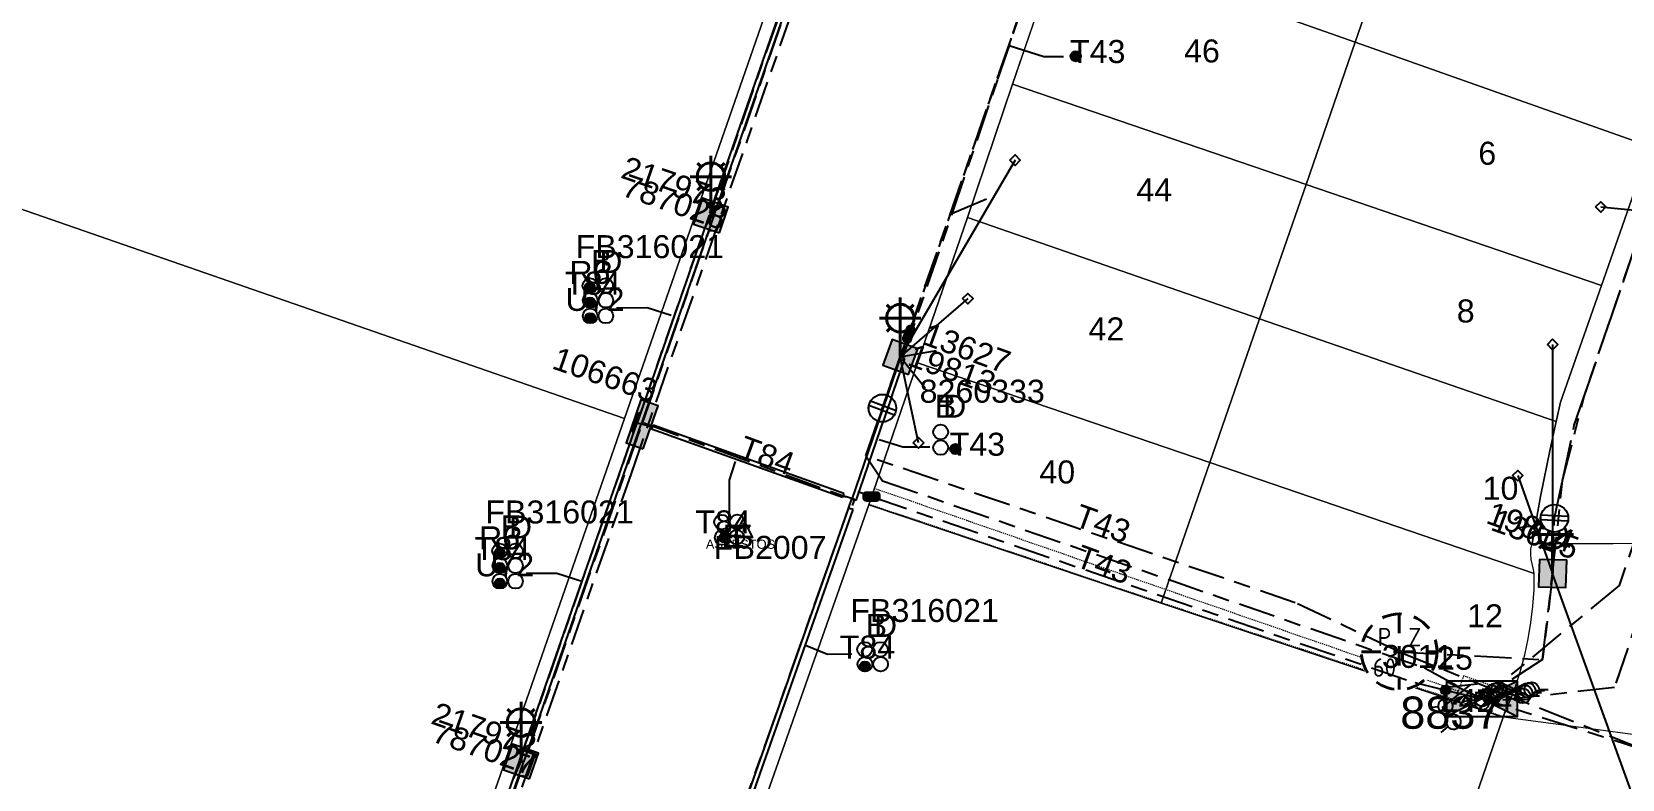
# Model space of a CAD drawing. Header units: metres. Extents: x 301341 to 310479, y 6262403 to 6265281.
# Drawn here: x 302746.9 to 302919.6, y 6264593.7 to 6264674.9 of the extents above; entities that cross this region are included whole.
import ezdxf
from ezdxf.enums import TextEntityAlignment as Align

# ---------------------------------------------------------------- set-up
doc = ezdxf.new("R2010")
doc.units = ezdxf.units.M
for name, pattern in [('Cable Exist UG', [8.2, 4, -1.2, 1.8, -1.2]), ('Dash', [5, 3, -2]), ('HIDDEN', [0.375, 0.25, -0.125]), ('HIDDEN2', [0.1875, 0.125, -0.0625])]:
    doc.linetypes.add(name, pattern=pattern)
doc.layers.get('0').update_dxf_attribs({"color": 6})
for name, color, linetype in [('_User_HV_Exist', 7, 'Continuous'), ('Duct_SP_EXT', 7, 'Continuous'), ('Equip_HV_EXT', 7, 'Continuous'), ('Equip_LV_EXT', 7, 'Continuous'), ('Equip_SL_EXT', 7, 'Continuous'), ('Equip_SP_SL_EXT', 7, 'Continuous'), ('Mains_HV_EXT', 7, 'Continuous'), ('Mains_LV_EXT', 7, 'Continuous'), ('Mains_SL_EXT', 7, 'Continuous'), ('Services_SP_EXT', 7, 'Continuous'), ('Sub_SP_EXT', 7, 'Continuous'), ('SupportsUG_SP_LV_EXT', 7, 'Continuous'), ('SupportsUG_SP_LV_SL_EXT', 7, 'Continuous'), ('Trench_SP_EXT', 7, 'Continuous')]:
    doc.layers.add(name, color=color, linetype=linetype)
for name, color, linetype, lineweight in [('Cadastre Land Parcels_SP_EXT', 9, 'Continuous', 5), ('Cadastre Other Property_SP_EXT', 9, 'HIDDEN', 5), ('Cadastre Roads_SP_EXT', 9, 'Continuous', 5)]:
    doc.layers.add(name, color=color, linetype=linetype, lineweight=lineweight)
doc.styles.add('COLUMN_LABEL', font='arial.ttf')
doc.styles.add('iecARIAL', font='arial.ttf', dxfattribs={"height": 2})
doc.styles.add('iecNAME', font='times.ttf')
doc.styles.add('IESYMBOL1', font='isocp.shx')
doc.styles.add('POLE_LABEL', font='arial.ttf')
doc.styles.add('SLCP_LABEL', font='arial.ttf', dxfattribs={"height": 3.5})
doc.styles.get("Standard").update_dxf_attribs({"font": 'arial.ttf'})
doc.styles.add('SWITCH_LABEL', font='arial.ttf', dxfattribs={"height": 2.5})

# ---------------------------------------------------------------- blocks, each defined once
blk = doc.blocks.new('SUB_PADMOUNT_EXT')
for points in [[(0, 0), (-3.84, 1.92), (-3.84, -1.92)], [(0, 0), (3.84, 1.92), (3.84, -1.92)]]:
    blk.add_hatch(color=256).paths.add_polyline_path(points)
for p, q in [((3.84, 1.92), (-3.84, -1.92)), ((-3.84, 1.92), (3.84, -1.92))]:
    blk.add_line(p, q)
blk.add_lwpolyline([(-3.84, -1.92), (3.84, -1.92), (3.84, 1.92), (-3.84, 1.92)], close=True)
for tag, height, flags, p in [('ASSET_NUM', 3.5, 8, (2, 2)), ('STREET_CODE', 0.2, 9, (1.5, 0)), ('CONSTRUCTED_VOLTAGE', 0.2, 9, (1.5, -0.2)), ('OPERATING_VOLTAGE', 0.2, 9, (1.5, -0.6)), ('ORIENTATION', 0.2, 9, (1.5, -0.8)), ('OWNED_BY', 0.2, 9, (1.5, -1)), ('OPERATED_BY', 0.2, 9, (1.5, -1.2)), ('SECONDARY_VOLTAGE', 0.2, 9, (1.5, -1.6)), ('STATE', 0.2, 9, (1.5, -1.8)), ('NO_PHASES', 0.2, 9, (1.5, -0.4)), ('MAINTAINED_BY', 0.2, 9, (1.5, -1.4)), ('SUBSTATION_TYPE', 0.2, 9, (1.5, -2.2)), ('STREETNAME', 0.2, 9, (1.5, -3)), ('SUBURB', 0.2, 9, (1.5, -3.2)), ('PARENT', 0.2, 9, (1.5, -2)), ('USAGE', 0.2, 9, (1.5, -2.4)), ('LEGEND', 0.2, 9, (1.5, -2.6)), ('LOCATION', 0.2, 9, (1.5, -2.8)), ('NOTES', 0.2, 9, (1.5, -3.4)), ('Z', 0.2, 1, (1.5, -3.6))]:
    blk.add_attdef(tag, text='', height=height, dxfattribs=dict(flags=flags)).set_placement(p, align=Align.MIDDLE_LEFT)
blk = doc.blocks.new('COLUMN_EXT')
blk.add_hatch(color=256).paths.add_polyline_path([(-1.49, 1.48), (-1.49, -1.49), (1.48, -1.49), (1.48, 1.48)])
blk.add_lwpolyline([(-1.49, -1.49), (1.48, -1.49), (1.48, 1.48), (-1.49, 1.48)], close=True)
for tag, height, style, flags, p in [('ASSET_NUM', 2.5, 'COLUMN_LABEL', 8, (2, 2)), ('STRUCTURE_PLANT_NUMBER', 0.2, 'POLE_LABEL', 9, (1.81, 0.03)), ('STREET_CODE', 0.2, 'COLUMN_LABEL', 9, (1.81, -0.2))]:
    blk.add_attdef(tag, text='', height=height, dxfattribs=dict(style=style, flags=flags)).set_placement(p, align=Align.MIDDLE_LEFT)
at = {"flags": 9}
for tag, p in [('COLUMN_TYPE', (1.81, -0.4)), ('OWNED_BY', (1.81, -0.6)), ('STATE', (1.81, -0.8)), ('USAGE', (1.81, -1)), ('STREETNAME', (1.81, -1.6)), ('SUBURB', (1.81, -1.8)), ('LEGEND', (1.81, -1.2)), ('LOCATION', (1.81, -1.4)), ('NOTES', (1.81, -2))]:
    blk.add_attdef(tag, text='', height=0.2, dxfattribs=at).set_placement(p, align=Align.MIDDLE_LEFT)
at = {"flags": 1}
blk.add_attdef('Z', (1.81, -2.35), '', height=0.2, dxfattribs=at)
blk = doc.blocks.new('PILLAR_EXT')
blk.add_hatch(color=256).paths.add_polyline_path([(-2.475, 0.99), (-2.475, -0.99), (2.475, -0.99), (2.475, 0.99)])
blk.add_lwpolyline([(-2.475, -0.99), (2.475, -0.99), (2.475, 0.99), (-2.475, 0.99)], close=True)
at = {"style": 'iecARIAL', "flags": 8}
blk.add_attdef('ASSET_NUM', (1.5, 3.5), '', height=2.5, dxfattribs=at)
for tag, p, flags in [('OWNED_BY', (0, -0.2), 9), ('STATE', (0, -0.4), 9), ('SUPPORT_TYPE', (0, -0.6), 9), ('STREETNAME', (0, -1.8), 9), ('USAGE', (0, -0.8), 9), ('LEGEND', (0, -1), 9), ('LOCATION', (0, -1.2), 9), ('NOTES', (0, -1.4), 9), ('PARENT', (0, -1.6), 9), ('SUBURB', (0, -2), 1)]:
    blk.add_attdef(tag, p, '', height=0.2, dxfattribs=dict(flags=flags))
blk = doc.blocks.new('DUCT_EXT')
blk.add_circle((0, 0.8), 0.8)
at = {"flags": 1}
blk.add_attdef('Z', (0, 0), '', height=0.2, dxfattribs=at)
at = {"flags": 9}
for tag, p in [('DUCT_CODE', (0, 0)), ('XSECT_TYPE', (0, -0.2)), ('STATE', (0, -0.6)), ('FB_REFERENCE', (0, -0.4)), ('NOTES', (0, -0.8))]:
    blk.add_attdef(tag, text='', height=0.2, dxfattribs=at).set_placement(p, align=Align.MIDDLE_LEFT)
blk = doc.blocks.new('SL_LANTERN_EXT')
at = {"lineweight": 40}
for p, q in [((-1.46, 5.68), (-1.06, 5.28)), ((0, 1.97), (0, 6.47)), ((1.46, 5.68), (1.06, 5.28)), ((-2.25, 4.22), (2.25, 4.22)), ((-1.46, 2.76), (-1.06, 3.16)), ((0, 0), (0, 2.72)), ((1.46, 2.76), (1.06, 3.16))]:
    blk.add_line(p, q, dxfattribs=at)
blk.add_circle((0, 4.22), 1.5, dxfattribs=at)
at = {"style": 'iecARIAL', "flags": 8}
blk.add_attdef('ASSET_NUM', (1.5, 1.5), '', height=2.5, dxfattribs=at)
for tag, p, height, flags in [('OPERATING_VOLTAGE', (0.98, -1.65), 0.2, 9), ('ORIENTATION', (0.98, -1.85), 0.2, 9), ('CONSTRUCTED_VOLTAGE', (0.98, -0.65), 0.2, 9), ('CONTROL_TYPE', (0.98, -0.85), 0.2, 9), ('LANTERN_PURPOSE', (0.98, -1.05), 0.2, 9), ('LANTERN_TYPE', (0.98, -1.25), 0.2, 9), ('NO_PHASES', (0.98, -1.45), 0.2, 9), ('LNUMBER', (2.18, -3.25), 2.5, 8), ('OWNED_BY', (0.98, -2.05), 0.2, 9), ('STATE', (0.98, -2.25), 0.2, 9), ('USAGE', (0.98, -2.45), 0.2, 9), ('CEXIST', (0.98, -2.65), 0.2, 9), ('CNEW', (0.98, -2.85), 0.2, 9), ('CNUMBER', (0.98, -3.05), 0.2, 9), ('CREMOVE', (0.98, -3.25), 0.2, 9), ('CREPLACE', (0.98, -3.45), 0.2, 9), ('LKINGHEIGHT', (0.98, -3.65), 0.2, 9), ('LBRACKET', (0.98, -3.85), 0.2, 9), ('LBRACKETVOCAB', (0.98, -4.05), 0.2, 9), ('LCATEGORY', (0.98, -4.25), 0.2, 9), ('LCHARGE1', (0.98, -4.45), 0.2, 9), ('LCHARGE1PERCENT', (0.98, -4.65), 0.2, 9), ('LCHARGE2', (0.98, -4.85), 0.2, 9), ('LCHARGE2PERCENT', (0.98, -5.05), 0.2, 9), ('LCHARGE3', (0.98, -5.25), 0.2, 9), ('LCHARGE3PERCENT', (0.98, -5.45), 0.2, 9), ('LEXIST', (0.98, -5.65), 0.2, 9), ('LLAMP', (0.98, -5.85), 0.2, 9), ('LLAMPVOCAB', (0.98, -6.05), 0.2, 9), ('LMAST', (0.98, -6.25), 0.2, 9), ('LMASTVOCAB', (0.98, -6.45), 0.2, 9), ('LNEW', (0.98, -6.65), 0.2, 9), ('LANTNUMBER', (0.98, -6.85), 0.2, 9), ('LOUTREACH', (0.98, -7.25), 0.2, 9), ('LOUTREACHVOCAB', (0.98, -7.45), 0.2, 9), ('LRATECODE', (0.98, -7.65), 0.2, 9), ('LREMOVE', (0.98, -7.85), 0.2, 9), ('LREPLACE', (0.98, -8.05), 0.2, 9), ('LTYPE', (0.98, -8.25), 0.2, 9), ('LTYPEVOCAB', (0.98, -8.45), 0.2, 9), ('LEGEND', (0.98, -8.65), 0.2, 9), ('STREETNAME', (0.98, -9.25), 0.2, 9), ('SUBURB', (0.98, -9.45), 0.2, 1), ('LOCATION', (0.98, -8.85), 0.2, 9), ('NOTES', (0.98, -9.05), 0.2, 9)]:
    blk.add_attdef(tag, p, '', height=height, dxfattribs=dict(flags=flags))
blk = doc.blocks.new('CCP_EXT')
at = {"flags": 9}
for tag, p in [('STATE', (0, -1.8)), ('LIFE_SUPPORT', (0, -1.6)), ('NOTES', (0, -2))]:
    blk.add_attdef(tag, text='', height=0.2, dxfattribs=at).set_placement(p, align=Align.MIDDLE_LEFT)
blk.add_wipeout([(0, 0.57), (0.57, 0), (0, -0.57), (-0.57, 0)])
blk.add_lwpolyline([(-0.57, 0), (0, 0.57), (0.57, 0), (0, -0.57), (-0.57, 0)])
at = {"flags": 1}
blk.add_attdef('Z', (0, 0), '', height=0.2, dxfattribs=at)
at = {"flags": 9}
for tag, p in [('CCP_TYPE', (0, 0)), ('CONSTRUCTED_VOLTAGE', (0, -0.2)), ('OPERATING_VOLTAGE', (0, -0.6)), ('ORIENTATION', (0, -0.8)), ('OWNED_BY', (0, -1)), ('NO_PHASES', (0, -0.4)), ('USAGE', (0, -1.2)), ('LEGEND', (0, -1.4))]:
    blk.add_attdef(tag, text='', height=0.2, dxfattribs=at).set_placement(p, align=Align.MIDDLE_LEFT)
blk = doc.blocks.new('LV_STJ_EXT')
h = blk.add_hatch(color=256)
edge = h.paths.add_edge_path()
edge.add_ellipse((-0.59, 0.13), major_axis=(0.226, 0.226), ratio=1, start_angle=45, end_angle=135)
edge.add_line((-0.91, 0.13), (-0.91, -0.13))
edge.add_ellipse((-0.59, -0.13), major_axis=(0.226, 0.226), ratio=1, start_angle=135, end_angle=225)
edge.add_line((-0.59, -0.45), (0.59, -0.45))
edge.add_ellipse((0.59, -0.13), major_axis=(-0.226, 0.226), ratio=1, start_angle=135, end_angle=225)
edge.add_line((0.91, -0.13), (0.91, 0.13))
edge.add_ellipse((0.59, 0.13), major_axis=(-0.226, 0.226), ratio=1, start_angle=225, end_angle=315)
edge.add_line((0.59, 0.45), (-0.59, 0.45))
blk.add_lwpolyline([(-0.91, 0.13), (-0.91, -0.13, 0.414214), (-0.59, -0.45), (0.59, -0.45, 0.414214), (0.91, -0.13), (0.91, 0.13, 0.414214), (0.59, 0.45), (-0.59, 0.45, 0.414214)], format="xyb", close=True)
at = {"flags": 1}
blk.add_attdef('Z', (0, 0), '', height=0.2, dxfattribs=at)
at = {"flags": 9}
for tag, p in [('ORIENTATION', (0, 0)), ('USAGE', (0, -0.2)), ('LEGEND', (0, -0.4)), ('NOTES', (0, -0.6))]:
    blk.add_attdef(tag, text='', height=0.2, dxfattribs=at).set_placement(p, align=Align.MIDDLE_LEFT)
blk = doc.blocks.new('SL_STJ_EXT')
h = blk.add_hatch(color=256)
edge = h.paths.add_edge_path()
edge.add_ellipse((-0.59, 0.13), major_axis=(0.226, 0.226), ratio=1, start_angle=45, end_angle=135)
edge.add_line((-0.91, 0.13), (-0.91, -0.13))
edge.add_ellipse((-0.59, -0.13), major_axis=(0.226, 0.226), ratio=1, start_angle=135, end_angle=225)
edge.add_line((-0.59, -0.45), (0.59, -0.45))
edge.add_ellipse((0.59, -0.13), major_axis=(-0.226, 0.226), ratio=1, start_angle=135, end_angle=225)
edge.add_line((0.91, -0.13), (0.91, 0.13))
edge.add_ellipse((0.59, 0.13), major_axis=(-0.226, 0.226), ratio=1, start_angle=225, end_angle=315)
edge.add_line((0.59, 0.45), (-0.59, 0.45))
blk.add_lwpolyline([(-0.91, 0.13), (-0.91, -0.13, 0.414214), (-0.59, -0.45), (0.59, -0.45, 0.414214), (0.91, -0.13), (0.91, 0.13, 0.414214), (0.59, 0.45), (-0.59, 0.45, 0.414214)], format="xyb", close=True)
at = {"flags": 1}
blk.add_attdef('Z', (0, 0), '', height=0.2, dxfattribs=at)
at = {"flags": 9}
for tag, p in [('ORIENTATION', (0, 0)), ('USAGE', (0, -0.2)), ('LEGEND', (0, -0.4)), ('NOTES', (0, -0.6))]:
    blk.add_attdef(tag, text='', height=0.2, dxfattribs=at).set_placement(p, align=Align.MIDDLE_LEFT)
blk = doc.blocks.new('WARNING_FEATURE_EXT')
at = {"color": 0}
blk.add_lwpolyline([(-0.99, 0), (0, 1.99), (1, 0)], close=True, dxfattribs=at)
at = {"color": 0, "insert": (0, 0.87), "char_height": 1.5, "attachment_point": 5, "line_spacing_factor": 1.5, "style": 'iecNAME'}
blk.add_mtext_dynamic_manual_height_columns('!', width=1.5, gutter_width=4, heights=[0], dxfattribs=at)
at = {"color": 0, "flags": 1}
for tag, p in [('STATE', (1.19, 2.01)), ('HAZMAT_ID', (1.19, 0.72))]:
    blk.add_attdef(tag, p, '', height=0.8, dxfattribs=at)
at = {"color": 0}
blk.add_attdef('WARNING_TYPE', text='', height=0.8, dxfattribs=at).set_placement((-4.07, -1.22), (4.88, -1.22), align=Align.ALIGNED)
at = {"color": 0, "flags": 1}
blk.add_attdef('WARNING_DESC', text='', height=0.8, dxfattribs=at).set_placement((1.19, -0.56), align=Align.MIDDLE_CENTER)
blk = doc.blocks.new('LV_UG_LINKS_CLOSED_EXT')
blk.add_wipeout([(-1.06, 1.06), (-1.18, 0.92), (-1.29, 0.76), (-1.37, 0.59), (-1.43, 0.42), (-1.48, 0.23), (-1.49, 0.05), (-1.49, -0.14), (-1.46, -0.33), (-1.41, -0.51), (-1.33, -0.68), (-1.24, -0.84), (-1.12, -0.99), (-0.99, -1.12), (-0.84, -1.24), (-0.68, -1.33), (-0.51, -1.41), (-0.33, -1.46), (-0.14, -1.49), (0.05, -1.49), (0.23, -1.48), (0.42, -1.43), (0.59, -1.37), (0.76, -1.29), (0.92, -1.18), (1.06, -1.06), (1.18, -0.92), (1.29, -0.76), (1.37, -0.59), (1.43, -0.42), (1.48, -0.23), (1.49, -0.05), (1.49, 0.14), (1.46, 0.33), (1.41, 0.51), (1.33, 0.68), (1.24, 0.84), (1.12, 0.99), (0.99, 1.12), (0.84, 1.24), (0.68, 1.33), (0.51, 1.41), (0.33, 1.46), (0.14, 1.49), (-0.05, 1.49), (-0.23, 1.48), (-0.42, 1.43), (-0.59, 1.37), (-0.76, 1.29), (-0.92, 1.18)])
for p, q in [((-0.25, -1.48), (-0.25, 1.48)), ((0.25, -1.48), (0.25, 1.48))]:
    blk.add_line(p, q)
blk.add_circle((0, 0), 1.5)
at = {"flags": 9}
for tag, p in [('ACTUAL_STATUS', (0, 0)), ('CONSTRUCTED_VOLTAGE', (0, -0.2)), ('OPERATING_VOLTAGE', (0, -0.6)), ('ORIENTATION', (0, -0.8)), ('STATE', (0, -1)), ('SWITCH_TYPE', (0, -1.2)), ('NO_PHASES', (0, -0.4)), ('USAGE', (0, -1.4)), ('NOTES', (0, -1.6))]:
    blk.add_attdef(tag, text='', height=0.2, dxfattribs=at).set_placement(p, align=Align.MIDDLE_LEFT)
at = {"flags": 1}
blk.add_attdef('Z', (0, 0), '', height=0.2, dxfattribs=at)
blk = doc.blocks.new('LV_UG_DFUSE_CLOSED_EXT')
for points in [[(1, 0), (0, 0)], [(5.04, 0.73), (2.16, -0.72)], [(5.05, -0.71), (2.16, 0.72)], [(6.2, 0.01), (7.2, 0.01)]]:
    blk.add_lwpolyline(points)
for centre in [(1.8, 0), (5.4, 0.01)]:
    blk.add_circle(centre, 0.8)
at = {"flags": 9}
for tag, p in [('ACTUAL_STATUS', (0, 0)), ('CONSTRUCTED_VOLTAGE', (0, -0.2)), ('OPERATING_VOLTAGE', (0, -0.6)), ('ORIENTATION', (0, -0.8)), ('STATE', (0, -1)), ('SWITCH_TYPE', (0, -1.2)), ('NO_PHASES', (0, -0.4)), ('USAGE', (0, -1.4)), ('NOTES', (0, -1.6))]:
    blk.add_attdef(tag, text='', height=0.2, dxfattribs=at).set_placement(p, align=Align.MIDDLE_LEFT)
at = {"flags": 1}
blk.add_attdef('Z', (0, 0), '', height=0.2, dxfattribs=at)
blk = doc.blocks.new('SWG_HOLEC_SU_EXT')
blk.add_line((1.8, -2), (5.8, -2))
for points in [[(1, 0), (0, 0)], [(6.6, 0), (7.6, 0)]]:
    blk.add_lwpolyline(points)
for points in [[(1.8, -0.8, 1), (1.8, 0.8, 1)], [(5.8, -0.8, 1), (5.8, 0.8, 1)]]:
    blk.add_lwpolyline(points, format="xyb", close=True)
at = {"style": 'SWITCH_LABEL', "flags": 8}
blk.add_attdef('ASSET_NUM', text='', height=2.5, rotation=179.9544, dxfattribs=at).set_placement((-2.4, 0), align=Align.MIDDLE_LEFT)
at = {"flags": 1}
blk.add_attdef('Z', (0, 0), '', height=0.2, dxfattribs=at)
at = {"flags": 9}
for tag, p in [('ACTUAL_STATUS', (0, -0.4)), ('CONSTRUCTED_VOLTAGE', (0, -0.6)), ('OPERATING_VOLTAGE', (0, -1)), ('ORIENTATION', (0, -1.2)), ('OWNED_BY', (0, -1.4)), ('STATE', (0, -1.8)), ('NO_PHASES', (0, -0.8)), ('PARENT', (0, -1.6)), ('SWITCH_TYPE', (0, -2)), ('STREETNAME', (0, -2.6)), ('SUBURB', (0, -2.8)), ('USAGE', (0, -2.2)), ('LOCATION', (0, -2.4)), ('NOTES', (0, -3))]:
    blk.add_attdef(tag, text='', height=0.2, dxfattribs=at).set_placement(p, align=Align.MIDDLE_LEFT)
at = {"style": 'SWITCH_LABEL', "flags": 9}
blk.add_attdef('STREET_CODE', text='', height=0.2, dxfattribs=at).set_placement((0, -0.2), align=Align.MIDDLE_LEFT)
blk = doc.blocks.new('CABLE_LARGE_EXT')
h = blk.add_hatch(color=256)
edge = h.paths.add_edge_path()
edge.add_arc((0, 0.55), 0.55, 0, 360)
blk.add_circle((0, 0.55), 0.55)
at = {"flags": 1}
blk.add_attdef('Z', (0, 0), '', height=0.2, dxfattribs=at)
at = {"flags": 9}
for tag, p in [('COND_CODE', (0, 0)), ('STATE', (0, -0.4)), ('XSECT_SIZE', (0, -0.6)), ('FB_REFERENCE', (0, -0.2)), ('NOTES', (0, -0.8))]:
    blk.add_attdef(tag, text='', height=0.2, dxfattribs=at).set_placement(p, align=Align.MIDDLE_LEFT)
blk = doc.blocks.new('SLCP_ZELL_EXT')
blk.add_wipeout([(-0.14, 4.3), (-0.4, 4.28), (-0.67, 4.25), (-0.94, 4.2), (-1.2, 4.13), (-1.46, 4.05), (-1.71, 3.95), (-1.95, 3.83), (-2.19, 3.7), (-2.42, 3.56), (-2.64, 3.4), (-2.85, 3.23), (-3.04, 3.04), (-3.23, 2.85), (-3.4, 2.64), (-3.56, 2.42), (-3.7, 2.19), (-3.83, 1.95), (-3.95, 1.71), (-4.05, 1.46), (-4.13, 1.2), (-4.2, 0.94), (-4.25, 0.67), (-4.28, 0.4), (-4.3, 0.14), (-4.3, -0.14), (-4.28, -0.4), (-4.25, -0.67), (-4.2, -0.94), (-4.13, -1.2), (-4.05, -1.46), (-3.95, -1.71), (-3.83, -1.95), (-3.7, -2.19), (-3.56, -2.42), (-3.4, -2.64), (-3.23, -2.85), (-3.04, -3.04), (-2.85, -3.23), (-2.64, -3.4), (-2.42, -3.56), (-2.19, -3.7), (-1.95, -3.83), (-1.71, -3.95), (-1.46, -4.05), (-1.2, -4.13), (-0.94, -4.2), (-0.67, -4.25), (-0.4, -4.28), (-0.14, -4.3), (0.14, -4.3), (0.4, -4.28), (0.67, -4.25), (0.94, -4.2), (1.2, -4.13), (1.46, -4.05), (1.71, -3.95), (1.95, -3.83), (2.19, -3.7), (2.42, -3.56), (2.64, -3.4), (2.85, -3.23), (3.04, -3.04), (3.23, -2.85), (3.4, -2.64), (3.56, -2.42), (3.7, -2.19), (3.83, -1.95), (3.95, -1.71), (4.05, -1.46), (4.13, -1.2), (4.2, -0.94), (4.25, -0.67), (4.28, -0.4), (4.3, -0.14), (4.3, 0.14), (4.28, 0.4), (4.25, 0.67), (4.2, 0.94), (4.13, 1.2), (4.05, 1.46), (3.95, 1.71), (3.83, 1.95), (3.7, 2.19), (3.56, 2.42), (3.4, 2.64), (3.23, 2.85), (3.04, 3.04), (2.85, 3.23), (2.64, 3.4), (2.42, 3.56), (2.19, 3.7), (1.95, 3.83), (1.71, 3.95), (1.46, 4.05), (1.2, 4.13), (0.94, 4.2), (0.67, 4.25), (0.4, 4.28), (0.14, 4.3)])
at = {"linetype": 'Dash', "lineweight": 40, "ltscale": 0.7}
for p, q in [((0, 4.11), (0, -4.11)), ((-4.11, 0), (4.11, 0))]:
    blk.add_line(p, q, dxfattribs=at)
blk.add_circle((0, 0), 4.11, dxfattribs=at)
at = {"lineweight": 40, "style": 'IESYMBOL1'}
for s, p in [('P', (-1.6, 0)), ('Z', (1.7, 0)), ('60', (-1.61, -3.31))]:
    blk.add_text(s, height=2, dxfattribs=at).set_placement(p, align=Align.BOTTOM_CENTER)
at = {"style": 'SLCP_LABEL'}
for tag, height, flags, p in [('ASSET_NUM', 2.5, 8, (2, 2)), ('STREET_CODE', 0.2, 9, (0, -0.2))]:
    blk.add_attdef(tag, text='', height=height, dxfattribs=dict(at, flags=flags)).set_placement(p, align=Align.MIDDLE_LEFT)
at = {"flags": 1}
blk.add_attdef('Z', (0, 0), '', height=0.2, dxfattribs=at)
at = {"flags": 9}
for tag, p in [('CONSTRUCTED_VOLTAGE', (0, -0.4)), ('CONTROL_TYPE', (0, -0.6)), ('OPERATING_VOLTAGE', (0, -1)), ('ORIENTATION', (0, -1.2)), ('OWNED_BY', (0, -1.4)), ('NO_PHASES', (0, -0.8)), ('USAGE', (0, -1.6)), ('LOCATION', (0, -1.8)), ('STATE', (0, -2)), ('NOTES', (0, -2.2))]:
    blk.add_attdef(tag, text='', height=0.2, dxfattribs=at).set_placement(p, align=Align.MIDDLE_LEFT)
blk = doc.blocks.new('CONNECTOR_NODE_EXT')
h = blk.add_hatch(color=256)
edge = h.paths.add_edge_path()
edge.add_arc((0, 0), 0.5, 0, 360)
blk.add_circle((0, 0), 0.5)
at = {"flags": 1}
blk.add_attdef('Z', (0, 0), '', height=0.2, dxfattribs=at)
at = {"flags": 9}
for tag, p in [('CONNECTOR_TYPE', (0, 0)), ('CONSTRUCTED_VOLTAGE', (0, -0.2)), ('OPERATING_VOLTAGE', (0, -0.6)), ('ORIENTATION', (0, -0.8)), ('SUBTYPE', (0, -1)), ('NO_PHASES', (0, -0.4)), ('USAGE', (0, -1.2)), ('NOTES', (0, -1.4))]:
    blk.add_attdef(tag, text='', height=0.2, dxfattribs=at).set_placement(p, align=Align.MIDDLE_LEFT)

msp = doc.modelspace()

# ---------------------------------------------------------------- linework, layer by layer
at = {"layer": 'Cadastre Land Parcels_SP_EXT', "linetype": 'Continuous'}
for points in [[(302567.37, 6264717.64), (302811.23, 6264632.93), (302842.33, 6264722.33)], [(302543.04, 6264619.5), (302778.16, 6264537.87), (302811.23, 6264632.93), (302811.23, 6264632.93), (302567.37, 6264717.64)]]:
    msp.add_lwpolyline(points, dxfattribs=at)
for points in [[(302895.16, 6264686.99), (302864.48, 6264701.87), (302858.78, 6264685.04), (302890.6, 6264673.8), (302895.16, 6264686.99)], [(302928.92, 6264680.52), (302895.81, 6264686.68), (302895.16, 6264686.99), (302890.6, 6264673.8), (302922.64, 6264662.47), (302928.92, 6264680.52)], [(302890.6, 6264673.8), (302858.78, 6264685.04), (302853.39, 6264669.23), (302885.25, 6264658.34), (302890.6, 6264673.8)], [(302922.64, 6264662.47), (302890.6, 6264673.8), (302885.25, 6264658.34), (302917.34, 6264647.36), (302922.64, 6264662.47)], [(302885.25, 6264658.34), (302853.39, 6264669.23), (302848.48, 6264654.75), (302880.2, 6264643.76), (302885.25, 6264658.34)], [(302912.43, 6264632.6), (302912.89, 6264634.69), (302917.34, 6264647.36), (302885.25, 6264658.34), (302880.2, 6264643.76), (302912.43, 6264632.6)], [(302880.2, 6264643.76), (302848.48, 6264654.75), (302843.07, 6264638.95), (302874.79, 6264628.12), (302880.2, 6264643.76)], [(302912.43, 6264632.6), (302880.2, 6264643.76), (302874.79, 6264628.12), (302910.03, 6264616.09), (302909.95, 6264616.51), (302909.71, 6264617.6), (302909.66, 6264618.18), (302909.68, 6264618.75), (302909.79, 6264619.32), (302910.72, 6264624.46), (302911.76, 6264629.59), (302912.43, 6264632.6)], [(302869.5, 6264612.85), (302874.79, 6264628.12), (302843.07, 6264638.95), (302837.78, 6264623.53), (302869.5, 6264612.85)], [(302910.03, 6264616.09), (302874.79, 6264628.12), (302869.5, 6264612.85), (302906.65, 6264600.46), (302907.36, 6264602.11), (302907.99, 6264603.79), (302908.54, 6264605.5), (302909, 6264607.23), (302909.38, 6264608.99), (302909.68, 6264610.76), (302909.89, 6264612.54), (302910.01, 6264614.33), (302910.03, 6264616.09)], [(302869.5, 6264612.85), (302837.78, 6264623.53), (302804.13, 6264527.94), (302838.46, 6264516.1), (302839.64, 6264515.68), (302873.41, 6264503.98), (302906.65, 6264600.46), (302869.5, 6264612.85)]]:
    msp.add_lwpolyline(points, close=True, dxfattribs=at)
at = {"layer": 'Cadastre Roads_SP_EXT', "linetype": 'Continuous'}
msp.add_lwpolyline([(302926.31, 6264597.84), (302915.64, 6264599.26), (302906.65, 6264600.46), (302873.41, 6264503.98)], dxfattribs=at)
at = {"layer": 'Duct_SP_EXT'}
for p, q in [((302820.52, 6264655.21), (302841.81, 6264716.39)), ((302820.98, 6264655.05), (302842.26, 6264716.24)), ((302820.52, 6264655.21), (302820.75, 6264655.13)), ((302820.45, 6264655), (302812.61, 6264632.46)), ((302820.91, 6264654.85), (302813.06, 6264632.3)), ((302820.45, 6264655), (302820.68, 6264654.92)), ((302820.91, 6264654.85), (302820.68, 6264654.92)), ((302820.98, 6264655.05), (302820.75, 6264655.13)), ((302841.24, 6264639.58), (302841.46, 6264639.5)), ((302841.69, 6264639.42), (302841.46, 6264639.5)), ((302799.83, 6264595.74), (302812.61, 6264632.46)), ((302800.29, 6264595.58), (302813.06, 6264632.3)), ((302812.61, 6264632.46), (302812.83, 6264632.38)), ((302812.61, 6264632.46), (302812.83, 6264632.38)), ((302813.06, 6264632.3), (302812.83, 6264632.38)), ((302813.06, 6264632.3), (302812.83, 6264632.38)), ((302814.18, 6264631.76), (302814.26, 6264631.98)), ((302834.9, 6264624.33), (302814.18, 6264631.76)), ((302814.34, 6264632.21), (302814.26, 6264631.98)), ((302835.07, 6264624.78), (302814.34, 6264632.21)), ((302834.9, 6264624.33), (302834.99, 6264624.56)), ((302835.07, 6264624.78), (302834.99, 6264624.56)), ((302835.95, 6264624.16), (302836.17, 6264624.08)), ((302823.49, 6264588.78), (302835.61, 6264623.2)), ((302823.94, 6264588.62), (302836.06, 6264623.04)), ((302835.61, 6264623.2), (302835.84, 6264623.12)), ((302836.06, 6264623.04), (302835.84, 6264623.12)), ((302836.4, 6264624), (302836.17, 6264624.08)), ((302787.92, 6264561.5), (302799.82, 6264595.7)), ((302788.38, 6264561.34), (302800.27, 6264595.54)), ((302799.82, 6264595.7), (302800.05, 6264595.62)), ((302799.83, 6264595.74), (302800.06, 6264595.66)), ((302800.27, 6264595.54), (302800.05, 6264595.62)), ((302800.29, 6264595.58), (302800.06, 6264595.66))]:
    msp.add_line(p, q, dxfattribs=at)
for points in [[(302858.92, 6264672.22), (302856.77, 6264672.22), (302853.02, 6264673.41)], [(302810.38, 6264644.94), (302813.7, 6264644.96), (302816.31, 6264644.13)], [(302844.39, 6264629.8), (302841.45, 6264629.8), (302838.88, 6264630.59)], [(302822.64, 6264622.68), (302822.64, 6264626.2), (302823.31, 6264628.25)], [(302800.57, 6264616.11), (302803.89, 6264616.13), (302806.5, 6264615.29)], [(302835.94, 6264607.32), (302833.28, 6264607.29), (302830.89, 6264608.26)]]:
    msp.add_lwpolyline(points, dxfattribs=at)
at = {"layer": 'Mains_LV_EXT', "linetype": 'Cable Exist UG'}
for points in [[(302788.47, 6264561.43), (302799.86, 6264594.14), (302800.71, 6264594.06), (302801.52, 6264596.39), (302800.85, 6264596.97), (302813.15, 6264632.29)], [(302813.34, 6264632.44), (302835.9, 6264624.19), (302835.9, 6264624.19), (302823.43, 6264588.78)], [(302912.03, 6264616.08), (302910.94, 6264606.72), (302904.36, 6264602.46)], [(302904.09, 6264543.49), (302911.8, 6264565.6), (302919.95, 6264589.04), (302922.52, 6264596.72), (302904.36, 6264602.46)]]:
    msp.add_lwpolyline(points, dxfattribs=at)
at = {"layer": 'Mains_SL_EXT', "linetype": 'Cable Exist UG'}
for points in [[(302820.62, 6264654.97), (302821.24, 6264657.15), (302821.24, 6264657.15), (302841.42, 6264715.15), (302841.96, 6264716.41)], [(302800, 6264595.66), (302800.32, 6264597.01), (302800.32, 6264597.01), (302812.23, 6264631.31), (302812.08, 6264631.51), (302812.79, 6264633.55), (302813.04, 6264633.64), (302819.98, 6264653.63), (302820.62, 6264654.97)], [(302778.7, 6264534.39), (302779.21, 6264536.25), (302779.21, 6264536.25), (302787.51, 6264560.13), (302787.25, 6264560.45), (302788, 6264562.6), (302788.43, 6264562.78), (302799.21, 6264593.83), (302800, 6264595.66)]]:
    msp.add_lwpolyline(points, dxfattribs=at)
at = {"layer": 'Services_SP_EXT'}
msp.add_lwpolyline([(302923.53, 6264584.19), (302912.03, 6264616.08)], dxfattribs=at)
at = {"layer": 'Trench_SP_EXT', "linetype": 'Cable Exist UG'}
for points in [[(302843.88, 6264636.2), (302841.18, 6264639.6), (302845.64, 6264640.41)], [(302813.15, 6264632.29), (302814.32, 6264632.03)], [(302835.23, 6264624.49), (302836.2, 6264624.16), (302835.96, 6264623.45)], [(302838.1, 6264624.45), (302836.56, 6264624.96)]]:
    msp.add_lwpolyline(points, dxfattribs=at)

# ---------------------------------------------------------------- block references
at = {"layer": 'Duct_SP_EXT'}
for name, p in [('CABLE_LARGE_EXT', (302860.24, 6264671.72)), ('DUCT_EXT', (302807.48, 6264646.56)), ('DUCT_EXT', (302807.51, 6264644.96)), ('CABLE_LARGE_EXT', (302807.48, 6264646.56)), ('DUCT_EXT', (302809.18, 6264646.56)), ('DUCT_EXT', (302809.21, 6264644.96)), ('DUCT_EXT', (302807.51, 6264643.26)), ('CABLE_LARGE_EXT', (302807.51, 6264644.96)), ('DUCT_EXT', (302809.21, 6264643.26)), ('CABLE_LARGE_EXT', (302807.51, 6264643.26)), ('DUCT_EXT', (302845.57, 6264630.65)), ('DUCT_EXT', (302845.57, 6264628.96)), ('CABLE_LARGE_EXT', (302847.17, 6264629.05)), ('DUCT_EXT', (302797.68, 6264617.73)), ('DUCT_EXT', (302799.38, 6264617.73)), ('DUCT_EXT', (302797.7, 6264616.13)), ('CABLE_LARGE_EXT', (302797.68, 6264617.73)), ('CABLE_LARGE_EXT', (302797.7, 6264616.13)), ('DUCT_EXT', (302799.4, 6264616.13)), ('DUCT_EXT', (302797.7, 6264614.43)), ('CABLE_LARGE_EXT', (302797.7, 6264614.43)), ('DUCT_EXT', (302799.4, 6264614.43)), ('DUCT_EXT', (302837.32, 6264607.03)), ('DUCT_EXT', (302839.02, 6264607.03)), ('DUCT_EXT', (302837.35, 6264605.43)), ('DUCT_EXT', (302839.05, 6264605.43)), ('CABLE_LARGE_EXT', (302837.35, 6264605.43))]:
    msp.add_blockref(name, p, dxfattribs=at)
for name, p, rotation in [('DUCT_EXT', (302822.59, 6264621.66), 89.93366597476358), ('DUCT_EXT', (302824.28, 6264621.68), 89.93366597476358), ('DUCT_EXT', (302822.64, 6264619.98), 89.93366597476358), ('DUCT_EXT', (302824.22, 6264620.02), 89.93366597476358), ('CABLE_LARGE_EXT', (302822.64, 6264619.98), 90.11752962929576)]:
    msp.add_blockref(name, p, dxfattribs=dict(at, rotation=rotation))
ref = msp.add_blockref('WARNING_FEATURE_EXT', (302824.14, 6264619.98), dxfattribs=at)
ref.add_attrib('WARNING_TYPE', 'ASBESTOS', (302820.07, 6264618.76), dxfattribs={"layer": '0', "color": 2, "height": 1})
at = {"layer": 'Equip_LV_EXT'}
for name, p in [('LV_STJ_EXT', (302838.06, 6264624.44)), ('LV_UG_DFUSE_CLOSED_EXT', (302903.96, 6264603.37)), ('LV_UG_DFUSE_CLOSED_EXT', (302904.36, 6264603.46))]:
    msp.add_blockref(name, p, dxfattribs=at)
at = {"layer": 'Equip_SL_EXT', "rotation": 249.7645481445331}
msp.add_blockref('SL_STJ_EXT', (302842.1, 6264642.07), dxfattribs=at)
at = {"layer": 'Equip_SP_SL_EXT'}
ref = msp.add_blockref('SL_LANTERN_EXT', (302820.62, 6264654.97), dxfattribs=at)
ref.add_attrib('ASSET_NUM', '217973', dxfattribs={"layer": '0', "height": 2.5, "rotation": 340.8456, "style": 'iecARIAL'}).set_placement((302822.12, 6264656.47), align=Align.MIDDLE_RIGHT)
ref = msp.add_blockref('SL_LANTERN_EXT', (302841.18, 6264639.6), dxfattribs=at)
ref.add_attrib('ASSET_NUM', '19813', dxfattribs={"layer": '0', "height": 2.5, "rotation": 340.0355, "style": 'iecARIAL'}).set_placement((302842.68, 6264641.1), align=Align.TOP_LEFT)
ref = msp.add_blockref('SL_LANTERN_EXT', (302912.03, 6264616.08), dxfattribs=at)
ref.add_attrib('ASSET_NUM', '19814', dxfattribs={"layer": '0', "height": 2.5, "rotation": 340.0355, "style": 'iecARIAL'}).set_placement((302913.53, 6264617.58), align=Align.BOTTOM_RIGHT)
ref = msp.add_blockref('SL_LANTERN_EXT', (302800, 6264595.66), dxfattribs=at)
ref.add_attrib('ASSET_NUM', '217972', dxfattribs={"layer": '0', "height": 2.5, "rotation": 340.8294, "style": 'iecARIAL'}).set_placement((302801.5, 6264597.16), align=Align.MIDDLE_RIGHT)
at = {"layer": 'Sub_SP_EXT'}
ref = msp.add_blockref('SUB_PADMOUNT_EXT', (302904.36, 6264602.46), dxfattribs=at)
ref.add_attrib('ASSET_NUM', '8837', dxfattribs={"layer": '0', "height": 3.5}).set_placement((302906.36, 6264602.71), align=Align.TOP_RIGHT)
at = {"layer": 'SupportsUG_SP_LV_EXT'}
ref = msp.add_blockref('PILLAR_EXT', (302813.15, 6264632.29), dxfattribs=dict(at, rotation=70.84012051494665))
ref.add_attrib('ASSET_NUM', '106663', dxfattribs={"layer": '0', "height": 2.5, "rotation": 341.0611, "style": 'iecARIAL'}).set_placement((302814.65, 6264635.79), align=Align.MIDDLE_RIGHT)
at = {"layer": 'SupportsUG_SP_LV_SL_EXT'}
ref = msp.add_blockref('COLUMN_EXT', (302820.62, 6264654.97), dxfattribs=dict(at, rotation=70.84555407824261))
ref.add_attrib('ASSET_NUM', '787028', dxfattribs={"layer": '0', "height": 2.5, "rotation": 340.8456, "style": 'COLUMN_LABEL'}).set_placement((302822.62, 6264655.72), align=Align.TOP_RIGHT)
ref = msp.add_blockref('COLUMN_EXT', (302841.18, 6264639.6), dxfattribs=dict(at, rotation=70.03817898542799))
ref.add_attrib('ASSET_NUM', '13627', dxfattribs={"layer": '0', "height": 2.5, "rotation": 340.0025, "style": 'COLUMN_LABEL'}).set_placement((302843.18, 6264640.35), align=Align.BOTTOM_LEFT)
ref = msp.add_blockref('COLUMN_EXT', (302912.03, 6264616.08), dxfattribs=dict(at, rotation=268.2615301739324))
ref.add_attrib('ASSET_NUM', '13625', dxfattribs={"layer": '0', "height": 2.5, "rotation": 340.0355, "style": 'COLUMN_LABEL'}).set_placement((302914.03, 6264616.83), align=Align.BOTTOM_RIGHT)
ref = msp.add_blockref('COLUMN_EXT', (302800, 6264595.66), dxfattribs=dict(at, rotation=70.82942374459763))
ref.add_attrib('ASSET_NUM', '787027', dxfattribs={"layer": '0', "height": 2.5, "rotation": 340.8294, "style": 'COLUMN_LABEL'}).set_placement((302802, 6264596.41), align=Align.TOP_RIGHT)

# ---------------------------------------------------------------- texts
at = {"layer": 'Cadastre Land Parcels_SP_EXT'}
for s, p in [('46', (302872.01, 6264671.6)), ('6', (302903.96, 6264660.49)), ('44', (302866.83, 6264656.52)), ('8', (302901.62, 6264643.35)), ('42', (302861.63, 6264641.4)), ('40', (302856.29, 6264625.86)), ('10', (302904.43, 6264624.09)), ('12', (302902.74, 6264610.23))]:
    msp.add_text(s, height=2.5, dxfattribs=at).set_placement(p)
at = {"layer": 'Duct_SP_EXT'}
for s, p in [('T43', (302859.62, 6264671.54)), ('FB316021', (302805.93, 6264650.34)), ('R6', (302805.25, 6264647.54)), ('B', (302807.59, 6264648.72)), ('D', (302808.49, 6264648.72)), ('T84', (302804.78, 6264646.36)), ('U72', (302804.83, 6264644.61)), ('8260333', (302843.29, 6264634.63)), ('B', (302844.94, 6264633)), ('D', (302845.84, 6264633)), ('T43', (302846.55, 6264628.87)), ('FB316021', (302796.13, 6264621.51)), ('B', (302797.78, 6264619.88)), ('D', (302798.68, 6264619.88)), ('T84', (302818.94, 6264620.43)), ('R6', (302795.44, 6264618.7)), ('F', (302822.94, 6264618.89)), ('T84', (302794.97, 6264617.53)), ('U72', (302795.02, 6264615.77)), ('FB316021', (302835.77, 6264610.81)), ('B', (302837.42, 6264609.19)), ('D', (302838.32, 6264609.19)), ('T84', (302834.61, 6264606.83))]:
    msp.add_text(s, height=2.5, dxfattribs=at).set_placement(p)
for s, rotation, p in [('E', 0.0465, (302821.91, 6264618.89)), ('FB2007', 359.9431, (302820.94, 6264617.67))]:
    msp.add_text(s, height=2.5, rotation=rotation, dxfattribs=at).set_placement(p)
at = {"layer": 'Mains_LV_EXT'}
for s, rotation, p in [('T84', 339.9122, (302823.44, 6264628.75)), ('T43', 340.337, (302859.92, 6264621.32)), ('T43', 339.9593, (302860.03, 6264616.91))]:
    msp.add_text(s, height=2.5, rotation=rotation, dxfattribs=at).set_placement(p)

# ---------------------------------------------------------------- next in the draw order: block references
at = {"layer": 'Services_SP_EXT'}
for p in [(302853.65, 6264660.99), (302917.25, 6264655.9), (302848.52, 6264645.94), (302912.03, 6264640.95), (302843.16, 6264630.28), (302908.24, 6264626.71), (302902.38, 6264602.22)]:
    msp.add_blockref('CCP_EXT', p, dxfattribs=at)

# ---------------------------------------------------------------- next in the draw order: linework, layer by layer
at = {"layer": 'Cadastre Other Property_SP_EXT', "linetype": 'HIDDEN2'}
for points in [[(302901.45, 6264602.35), (302901.78, 6264603.3), (302869.91, 6264614.36), (302838.36, 6264625.32), (302837.78, 6264623.62), (302869.5, 6264612.94), (302901.45, 6264602.35)], [(302906.65, 6264600.55), (302907.55, 6264603.15), (302902.35, 6264604.95), (302901.45, 6264602.35), (302906.65, 6264600.55)]]:
    msp.add_lwpolyline(points, close=True, dxfattribs=at)
at = {"layer": 'Cadastre Roads_SP_EXT', "linetype": 'Continuous'}
msp.add_lwpolyline([(302804.13, 6264527.94), (302837.78, 6264623.53), (302843.07, 6264638.95), (302848.48, 6264654.75), (302853.39, 6264669.23), (302858.79, 6264685.04), (302864.48, 6264701.87), (302866.65, 6264708.22), (302845.67, 6264720.39), (302847.37, 6264725.27), (302847.89, 6264726.75), (302844.3, 6264727.99), (302842.33, 6264722.33), (302811.23, 6264632.93), (302778.16, 6264537.87)], dxfattribs=at)
msp.add_lwpolyline([(302951.05, 6264684.47), (302938.93, 6264689.99), (302929.84, 6264694.14), (302931.31, 6264690.46), (302930.99, 6264686.36), (302928.92, 6264680.52), (302922.64, 6264662.47), (302917.34, 6264647.36), (302912.89, 6264634.69), (302912.43, 6264632.6), (302911.76, 6264629.59), (302910.72, 6264624.46), (302909.79, 6264619.32), (302918.61, 6264619.34), (302931.01, 6264619.36), (302929.75, 6264622.33), (302929.37, 6264626.13), (302932.67, 6264635.8), (302938.55, 6264653.32), (302944.23, 6264670.24), (302947.63, 6264680.3), (302948.48, 6264682.82), (302951.05, 6264684.47)], close=True, dxfattribs=at)
at = {"layer": 'Mains_LV_EXT', "linetype": 'Cable Exist UG'}
msp.add_lwpolyline([(302863.98, 6264705.21), (302841.18, 6264639.6)], dxfattribs=at)
at = {"layer": 'Mains_SL_EXT', "linetype": 'Cable Exist UG'}
msp.add_lwpolyline([(302855.71, 6264681.42), (302842.1, 6264642.07)], dxfattribs=at)
at = {"layer": 'Services_SP_EXT'}
for points in [[(302853.65, 6264660.99), (302841.18, 6264639.6)], [(302917.25, 6264655.9), (302936.65, 6264653.98)], [(302848.52, 6264645.94), (302841.18, 6264639.6)], [(302902.38, 6264602.22), (302904.36, 6264602.46)]]:
    msp.add_lwpolyline(points, dxfattribs=at)
at = {"layer": 'Trench_SP_EXT', "linetype": 'Cable Exist UG'}
for points in [[(302846.89, 6264655.36), (302851.78, 6264669.78), (302857.18, 6264685.59)], [(302841.46, 6264639.5), (302846.87, 6264655.3), (302846.89, 6264655.36), (302846.85, 6264655.24), (302851.1, 6264657.02)]]:
    msp.add_lwpolyline(points, dxfattribs=at)

# ---------------------------------------------------------------- next in the draw order: block references
at = {"layer": 'Equip_HV_EXT'}
ref = msp.add_blockref('SWG_HOLEC_SU_EXT', (302905.77, 6264603.62), dxfattribs=dict(at, rotation=219.249567591615))
ref.add_attrib('ASSET_NUM', 'L425', dxfattribs={"layer": '0', "height": 2.5, "style": 'SWITCH_LABEL'}).set_placement((302903.37, 6264604.87), align=Align.BOTTOM_RIGHT)
ref = msp.add_blockref('SWG_HOLEC_SU_EXT', (302906.16, 6264602.28), dxfattribs=dict(at, rotation=186.1213671514354))
ref.add_attrib('ASSET_NUM', 'L424', dxfattribs={"layer": '0', "height": 2.5, "style": 'SWITCH_LABEL'}).set_placement((302903.76, 6264603.53), align=Align.TOP_CENTER)
at = {"layer": 'Equip_LV_EXT'}
for p in [(302903.41, 6264602.77), (302903.62, 6264603.13)]:
    msp.add_blockref('LV_UG_DFUSE_CLOSED_EXT', p, dxfattribs=at)

# ---------------------------------------------------------------- next in the draw order: block references
for p, rotation in [((302839.25, 6264634.04), 69.7550650780885), ((302912.23, 6264622.08), 87.05102389081578)]:
    msp.add_blockref('LV_UG_LINKS_CLOSED_EXT', p, dxfattribs=dict(at, rotation=rotation))
at = {"layer": 'Equip_SL_EXT'}
ref = msp.add_blockref('SLCP_ZELL_EXT', (302895.37, 6264607.57), dxfattribs=at)
ref.add_attrib('ASSET_NUM', '3011', dxfattribs={"layer": '0', "height": 2.5, "style": 'SLCP_LABEL'}).set_placement((302897.37, 6264608.32), align=Align.TOP_CENTER)

# ---------------------------------------------------------------- next in the draw order: linework, layer by layer
at = {"layer": '_User_HV_Exist', "linetype": 'Cable Exist UG'}
msp.add_lwpolyline([(303109.5, 6264629.77), (303047.04, 6264676.64), (302954.09, 6264709.01), (302918.75, 6264603.69), (302906.16, 6264602.28), (302904.36, 6264602.46)], dxfattribs=at)
at = {"layer": 'Duct_SP_EXT'}
for p, q in [((302835.95, 6264624.16), (302841.24, 6264639.58)), ((302836.4, 6264624), (302841.69, 6264639.42))]:
    msp.add_line(p, q, dxfattribs=at)
at = {"layer": 'Mains_HV_EXT', "linetype": 'Cable Exist UG'}
for points in [[(302750.04, 6264448.9), (302781.25, 6264538.67), (302781.25, 6264538.67), (302811.98, 6264626.96), (302811.98, 6264626.96), (302846.8, 6264726.97), (302846.8, 6264726.97), (302853.69, 6264746.01), (302874.9, 6264738.78), (302874.53, 6264743.88)], [(302884.92, 6264733.1), (302951.26, 6264710), (302919.26, 6264614.77), (302904.36, 6264602.46)]]:
    msp.add_lwpolyline(points, dxfattribs=at)
at = {"layer": 'Mains_LV_EXT', "linetype": 'Cable Exist UG'}
for points in [[(302813.15, 6264632.29), (302820.43, 6264653.29), (302821.28, 6264653.35), (302822.07, 6264655.64), (302821.52, 6264656.42), (302841.84, 6264714.76), (302842.64, 6264714.84), (302843.44, 6264717.14), (302842.96, 6264717.96), (302843.83, 6264720.49)], [(302912.23, 6264622.08), (302913.2, 6264626.64), (302914.38, 6264632.18), (302923.37, 6264658.53), (302936.65, 6264653.98)], [(302839.25, 6264634.04), (302841.18, 6264639.6)], [(302839.25, 6264634.04), (302837.45, 6264628.86), (302839.26, 6264626.16), (302898.11, 6264605.82), (302904.36, 6264602.46)], [(302838.06, 6264624.44), (302897.06, 6264604.22), (302900.4, 6264603.41)], [(302912.03, 6264616.08), (302912.23, 6264622.08)], [(302900.4, 6264603.41), (302904.36, 6264602.46)]]:
    msp.add_lwpolyline(points, dxfattribs=at)
at = {"layer": 'Mains_SL_EXT', "linetype": 'Cable Exist UG'}
for points in [[(302912.03, 6264616.08), (302913.11, 6264626.19), (302915.45, 6264635.3), (302923.37, 6264658.53), (302936.65, 6264653.98)], [(302895.37, 6264607.57), (302884.08, 6264612.9), (302837.45, 6264628.86), (302841.18, 6264639.6)], [(302895.37, 6264607.57), (302910.94, 6264606.72), (302912.03, 6264616.08)], [(302895.37, 6264607.57), (302922.52, 6264596.72), (302904.09, 6264543.49)]]:
    msp.add_lwpolyline(points, dxfattribs=at)
at = {"layer": 'Services_SP_EXT'}
for points in [[(302912.03, 6264640.95), (302912.03, 6264616.08)], [(302843.16, 6264630.28), (302841.18, 6264639.6)], [(302908.24, 6264626.71), (302912.03, 6264616.08)]]:
    msp.add_lwpolyline(points, dxfattribs=at)

# ---------------------------------------------------------------- next in the draw order: block references
at = {"layer": 'Equip_LV_EXT'}
msp.add_blockref('CONNECTOR_NODE_EXT', (302900.4, 6264603.41), dxfattribs=at)

doc.saveas('drawing.dxf')
